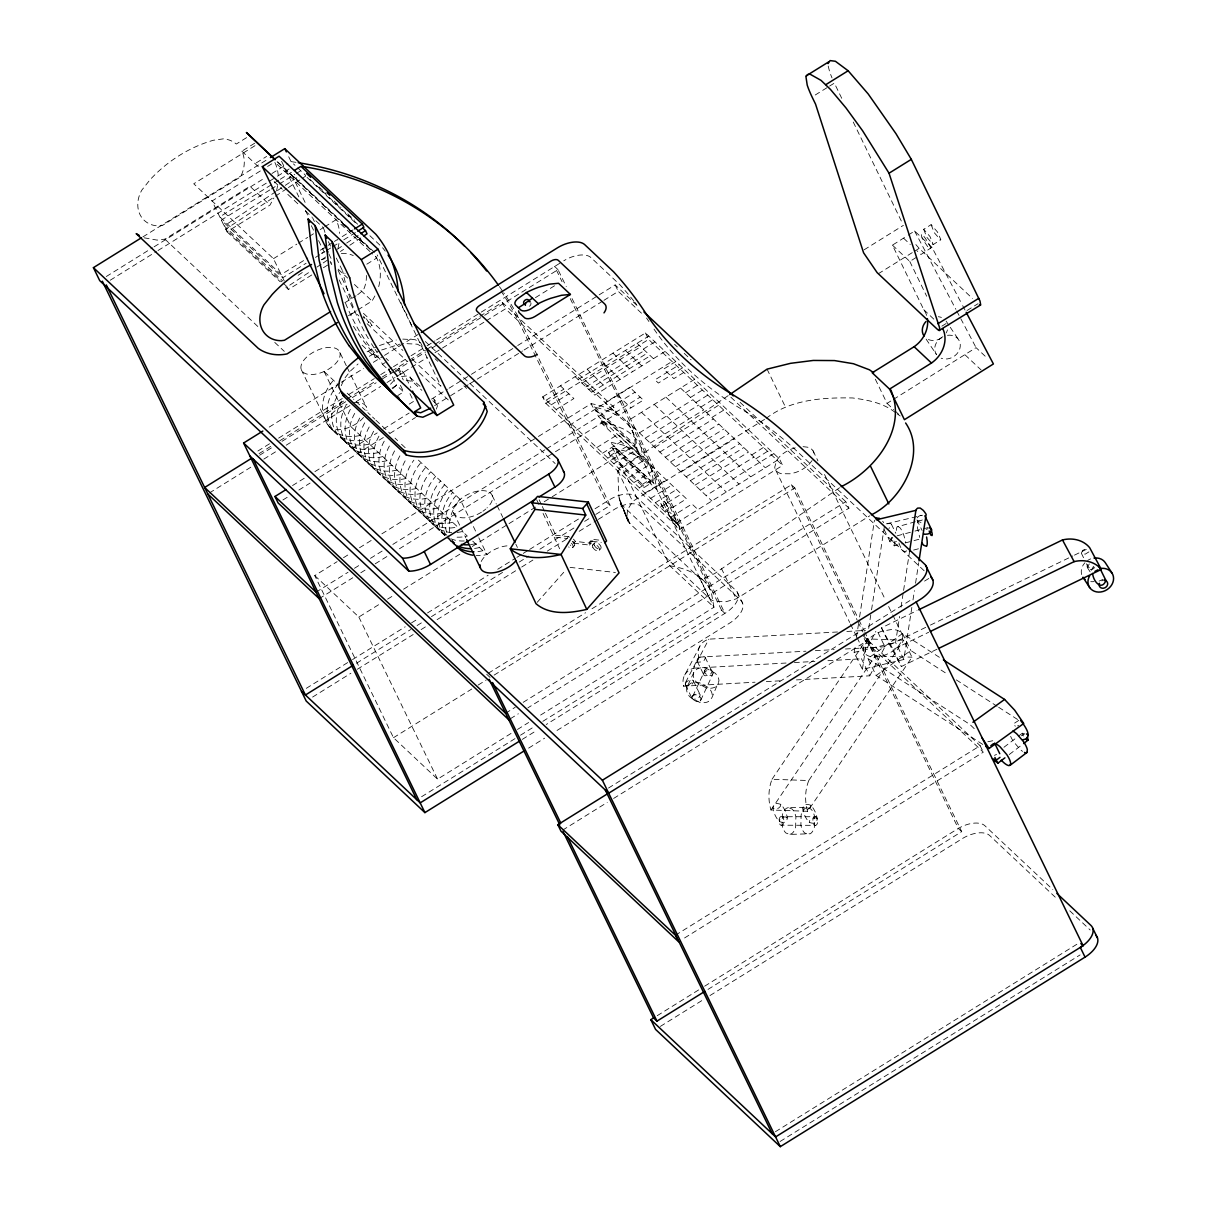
<?xml version="1.0" encoding="UTF-8"?>
<svg xmlns="http://www.w3.org/2000/svg" width="1207" height="1207" viewBox="0 0 1207 1207"><rect width="100%" height="100%" fill="white"/><g stroke="black" fill="none" stroke-linecap="round" stroke-linejoin="round"><path stroke-width="0.75" stroke-dasharray="5 3.75" d="M728.198 395.624L617.803 470.836L618.859 495.549A41.838 5.537 -88.7 0 0 620.247 503.47L630.16 523.868L709.55 598.476A29.964 15.706 -25.9 0 0 714.212 601.131L725.633 601.795L736.179 598.883L869.764 515.811M435.063 402.942L434.716 400L430.627 396.152M911.843 607.408L903.832 659.505L862.402 669.372L854.149 652.384L855.295 644.945M856.442 637.492L858.433 624.472M859.58 617.018L874.456 520.232M862.402 669.372L867.546 635.893M868.693 628.44L871.258 611.708M871.545 609.837L884.716 524.26M903.832 659.505L895.579 642.516L899.592 616.46M901.01 607.151L903.304 592.26M903.59 590.404L909.595 551.312M912.99 599.97L914.423 590.676M915.555 583.222L918.708 562.764M687.024 687.1L686.602 689.544A12.945 8.917 28.3 0 0 690.389 697.344L699.472 702.308A14.122 9.716 28.3 0 0 708.524 701.508L711.828 697.857L718.95 680.974A12.945 8.917 28.3 0 0 715.163 673.174L706.08 668.21A14.122 9.716 28.3 0 0 697.027 669.01L693.723 672.661L687.024 687.1L690.329 683.464A14.122 9.716 28.3 0 1 699.381 682.664L708.464 687.613A12.945 8.917 28.3 0 1 712.251 695.428L711.828 697.857M693.723 672.661L693.301 675.09A12.945 8.917 28.3 0 0 697.088 682.906L706.17 687.854A14.122 9.716 28.3 0 0 715.223 687.055L718.527 683.418M276.614 190.691L277.716 185.033L271.394 188.971M337.99 248.386L339.107 242.743L337.522 239.499L334.399 241.445M378.696 286.632C381.442 276.192 381.05 264.303 374.985 255.069M713.02 673.566A4.33 2.972 28.3 0 0 711.33 670.172L709.278 669.07A4.692 3.229 28.3 0 0 705.356 669.447L692.471 696.846A4.33 2.972 28.3 0 0 694.176 700.241L696.228 701.342A4.692 3.229 28.3 0 0 700.151 700.95M704.813 670.081L704.526 670.836A4.33 2.972 28.3 0 0 706.231 674.23L708.283 675.332A4.692 3.229 28.3 0 0 712.205 674.939L713.02 673.566M700.151 700.95L700.965 699.577A4.33 2.972 28.3 0 0 699.275 696.183L697.224 695.081A4.692 3.229 28.3 0 0 693.286 695.458L692.743 696.077M660.742 503.41L665.027 510.697L668.708 508.388L667.049 504.752L664.363 501.267L660.742 503.41L665.027 510.697M664.363 501.267L668.633 508.554M341.264 385.682L344.342 378.757L350.06 371.364L358.041 363.971M700.694 700.332L712.749 674.321M837.522 631.985L708.871 639.152A29.843 19.855 30.8 0 0 700.86 644.463L683.916 676.659A28.108 18.709 30.8 0 0 683.569 686.195L755.039 682.211M699.864 645.986L699.094 647.631A28.108 18.709 30.8 0 0 698.747 657.166L683.584 686.195M436.376 409.098L437.447 405.929L434.716 400M684.701 675.015L685.697 673.491A29.843 19.855 30.8 0 1 693.708 668.18L708.871 639.152M796.424 679.903L869.764 675.814L861.511 658.826L875.829 631.412M869.764 675.814L884.927 646.786L876.674 629.798M260.32 170.972L212.07 200.981L227.022 231.789L269.976 205.084L273.868 198.069M357.875 309.852L372.058 301.026L375.965 294.025M772.042 779.224L867.033 638.895L903.741 640.208L911.994 657.196L807.679 811.3L770.971 809.988A28.787 16.476 89.5 0 1 772.088 779.269L808.75 780.537L903.741 640.208M770.971 809.988L875.286 655.884L911.994 657.196M923.687 229.285L926.825 237.281L933.177 244.614L940.857 239.635L937.477 232L931.125 224.668L923.687 229.285L930.054 236.617L933.177 244.614M931.125 224.668L934.248 232.664L940.6 239.982M894.402 545.836L894.628 545.549A4.828 1.222 73.4 0 0 894.659 543.195L892.924 538.096L891.581 537.553A4.828 1.222 73.4 0 0 891.551 539.906L894.085 545.851L903.319 543.467M390.495 384.248L393.829 380.658M392.667 388.714L398.34 383.464M764.559 419.387L632.649 501.418L627.595 509.822L626.735 517.637A39.786 20.851 -25.9 0 0 630.16 523.868L619.493 500.015L627.927 521.002L619.161 497.903L627.187 519.387M917.154 517.878L917.758 517.124A4.209 2.203 -25.9 0 1 920.594 515.359L923.627 515.072M812.085 460.561L809.233 464.122A19.915 10.441 -25.9 0 1 795.73 472.435L790.585 473.778L781.427 473.717A23.476 12.311 -25.9 0 1 774.713 467.245L776.674 460.335L779.511 456.774A19.915 10.441 -25.9 0 1 793.029 448.461L796.454 447.556M569.055 536.753A6.669 3.681 41.5 0 0 568.467 536.647L555.763 535.229L554.149 537.055L566.852 538.473A6.669 3.681 41.5 0 1 567.441 538.578M566.852 538.473L568.467 536.647M572.314 541.475A6.669 3.681 41.5 0 1 573.702 543.195L575.317 541.37L591.038 543.241A6.518 3.591 41.5 0 1 593.859 539.514L601.116 540.329M572.601 547.661L574.215 545.836M589.635 542.184L591.249 540.359M537.236 602.278L565.781 569.991M573.702 543.195L589.423 545.066A6.518 3.591 41.5 0 1 592.245 541.34L593.859 539.514M589.423 545.066L591.038 543.241M592.652 545.111L594.266 543.286M599.336 550.256L600.95 548.431M1088.91 551.886L1085.184 554.179L1081.366 553.228L1082.694 550.347L1086.783 548.597M1089.302 563.941L1087.899 566.174L1088.925 567.758L1093.889 566.868M1024.381 733.705L1022.404 733.222L1023.34 736.119M839.574 487.749L714.635 573.597L703.228 578.757A32.151 10.395 -46.6 0 1 699.638 578.093L620.247 503.47M1003.937 747.269L1016.898 737.371M1018.346 736.27L1022.661 732.966M1021.363 735.802L1024.336 734.188M1009.233 754.541L1020.745 745.745M1093.376 566.852L1091.143 570.398M1099.079 581.095L1103.153 579.36M982.785 744.447L876.131 675.513L867.878 658.524L902.564 633.509L940.238 657.86M876.131 675.513L910.817 650.513L946.892 673.823M275.89 191.596L224.185 225.935L282.845 281.065M277.459 190.555L283.72 186.391M285.29 185.35L297.827 177.022M286.874 188.594L225.769 229.179L281.699 281.744M288.428 187.553L305.673 176.101L304.089 172.857M298.114 275.302L304.375 271.153M321.605 259.701L327.882 255.537M337.281 249.291L345.111 244.086M346.681 243.045L359.218 234.716M283.057 283.026L287.145 286.874L310.652 271.273M316.913 267.109L321.62 263.986M323.189 262.945L329.451 258.781M340.419 251.494L343.557 249.411M349.819 245.247L360.787 237.96M926.644 315.419A27.082 22.616 -46.8 0 0 923.793 309.716L892.441 245.142L906.713 236.15M908.283 235.109L914.574 230.99L931.94 247.314L961.798 303.968M931.94 247.314L920.941 254.526L916.928 250.754M893.421 399.411L976.056 347.646L986.738 357.679M751.705 454.964L765.706 445.987M755.793 458.811L769.794 449.834M682.543 367.833L658.373 383.057L654.979 379.858L679.269 364.755M246.605 137.628L236.316 144.025A30.809 25.724 -46.8 0 0 223.612 138.82L213.548 140.223A122.028 101.916 -46.8 0 0 150.09 179.692L141.883 190.027A27.942 23.34 -46.8 0 0 159.294 225.89L162.341 225.528L240.329 177.037L241.309 175.256A30.809 25.724 -46.8 0 0 241.868 151.192L254.692 143.211M254.964 145.7L193.754 183.766L273.461 258.675L284.867 282.182M256.322 162.839L266.626 156.427M142.848 236.919L268.814 158.57M267.577 166.46L273.28 162.915M144.176 237.824L157.061 240.102L164.906 239.152L249.955 186.27L269.976 205.084M106.291 276.524L152.489 247.797M154.089 246.816L263.986 178.47M271.952 173.506L287.87 163.609M110.229 280.22L156.427 251.494M158.011 250.513L275.875 177.203M277.474 176.222L291.807 167.305M278.666 180.22L219.78 216.853L281.156 274.547L307.785 257.996M280.25 179.239L291.4 172.314M269.81 189.952L221.349 220.096L282.74 277.791L306.125 263.247M279.27 184.067L294.764 174.427M296.319 173.461L300.965 170.579M273.461 258.675L296.801 244.161M298.355 243.195L307.694 237.387M309.248 236.421L313.926 233.509M320.142 229.647L323.265 227.701L313.714 218.723M324.683 226.81L336.089 219.719A46.122 38.518 -46.8 0 1 339.635 233.419M320.308 250.211L326.569 246.303M328.138 245.338L332.83 242.411M342.185 236.602L353.032 229.858M315.48 257.423L320.157 254.511M324.879 251.584L321.726 253.545L322.707 251.78A30.809 25.724 -46.8 0 0 324.019 248.506M326.463 250.603L331.201 247.646M332.785 246.666L339.107 242.743M343.754 239.846L356.156 232.136M285.682 286.919L288.413 289.484L312.266 274.653M323.401 267.728L331.352 262.779M366.807 264.182L376.795 257.981L371.364 252.882M344.915 302.685L356.065 295.76M357.649 294.764L363.413 290.027A30.809 25.724 -46.8 0 0 366.34 275.105M348.431 315.721L356.306 310.833M350.211 314.952L354.783 312.1L358.917 315.978M362.085 345.142L375.452 357.71L378.425 355.854M269.221 427.082L339.68 383.268M341.279 382.272L363.699 368.331M373.31 362.356L382.906 356.382M384.505 355.386L418.135 334.475M345.579 303.229A268.15 223.959 -46.8 0 0 380.024 359.354L382.468 364.303L386.934 361.527M815.253 94.991L827.987 87.07M829.571 86.074L834.354 83.117L842.577 100.045M257.876 451.026L270.64 443.09M278.621 438.126L342.441 398.431M348.823 394.463L374.351 378.591M380.733 374.623L391.898 367.682M393.497 366.687L409.445 356.759M411.044 355.763L425.407 346.847M427.006 345.851L434.973 340.887M436.572 339.891L479.647 313.111M481.246 312.115L562.221 261.753M259.052 453.636L271.862 445.685M279.858 440.706L345.474 399.909M347.073 398.913L375.875 380.99M382.272 377.006L390.283 372.043M391.883 371.047L407.875 361.089M409.475 360.093L425.483 350.136M427.082 349.14L433.479 345.172M435.078 344.176L478.289 317.305M479.888 316.309L502.293 302.369L613.684 407.061L616.837 413.548L397.601 549.894M259.671 455.205L272.435 447.269M282.016 441.309L345.836 401.629M352.218 397.661L376.146 382.77M382.528 378.802L393.693 371.862M395.293 370.866L425.603 352.006M431.985 348.038L483.041 316.294M484.641 315.299L558.026 269.659L566.249 286.587M393.995 372.812L398.476 370.036L400.815 372.239L398.823 368.12L403.5 372.525L410.863 387.703M209.399 492.969L252.595 466.098M263.805 459.128L276.599 451.177M286.21 445.202L350.226 405.386M356.623 401.418L380.627 386.481M387.025 382.498L395.021 377.519M396.62 376.539L427.037 357.619M435.033 352.64L484.641 321.801M486.24 320.806L505.446 308.856L616.837 413.548M400.513 374.381L403.5 372.525M535.44 297.646L555.461 285.199M392.139 388.096L396.62 385.305L403.636 391.913L397.676 395.609M409.203 404.119L413.669 401.343L409.671 393.105M292.547 485.546L306.925 476.599M314.906 471.635L377.188 432.906M383.585 428.923L409.128 413.035M431.487 399.125L447.465 389.197M449.064 388.201L461.843 380.265M463.428 379.27L469.825 375.286M471.424 374.306L516.143 346.484M517.728 345.504L597.586 295.836M599.185 294.84L615.148 284.912L637.115 305.552M282.921 499.97L289.303 496.002M298.883 490.042L310.063 483.087M319.659 477.127L383.539 437.402M389.921 433.419L415.48 417.531M434.641 405.612L449.019 396.681M450.618 395.685L468.18 384.761M469.779 383.766L522.48 350.996M524.079 350L602.338 301.328M603.922 300.332L618.301 291.4L643.014 314.62M542.682 396.862L645.443 332.951L779.481 458.932L782.619 465.419L679.858 529.33L545.82 403.334L542.682 396.862L676.72 522.842L679.858 529.33M546.183 400.151L563.895 389.137M545.82 403.334L648.581 339.439L782.619 465.419M582.03 383.177L640.706 346.696M551.177 404.843L568.904 393.829M643.271 349.11L654.918 341.853M585.953 386.859L644.613 350.377M556.186 409.55L573.898 398.536L560.395 385.833M588.79 389.529L647.45 353.048M591.641 392.2L650.301 355.718M665.087 351.418L594.779 395.157L575.12 376.675M511.059 733.434L437.568 779.149L393.482 737.703L314.755 575.573L337.115 561.662M343.512 557.694L349.894 553.711M359.49 547.752L372.269 539.801M381.85 533.841L536.828 437.462M538.428 436.466L591.143 403.681A131.759 69.04 -25.9 0 1 635.244 445.127L713.956 607.257L538.216 716.551M569.266 425.377L672.027 361.466M675.829 361.512L663.669 369.07L673.853 378.636L685.998 371.077M610.169 407.649L634.973 392.23M864.137 249.789L903.409 225.347M316.038 592.169L348.038 572.269M354.436 568.286L360.833 564.303M370.443 558.343L383.238 550.377M392.848 544.402L544.87 449.864M546.469 448.868L613.684 407.061M615.359 412.522L640.163 397.103M319.176 598.657L352.791 577.761M360.787 572.782L367.184 568.799M375.196 563.82L387.99 555.869M694.689 379.239L627.082 421.273L711.874 500.965M596.711 447.646L617.969 434.414L686.496 498.823L665.238 512.055M685.516 392.758L699.683 383.932M878.289 273.763L912.869 252.263M914.438 251.297L919.146 248.355L972.54 298.551M690.51 397.45L704.692 388.639M892.441 245.142L909.791 261.451L917.758 256.503M602.58 453.168L623.838 439.936M608.509 452.444L615.585 448.038L649.502 479.918L651.086 483.162L643.995 487.568L610.078 455.688L608.509 452.444L642.426 484.324L643.995 487.568M610.078 455.688L617.169 451.282L651.086 483.162M695.881 402.504L710.063 393.693M607.906 458.162L629.164 444.945M314.755 575.573L358.841 617.018L381.216 603.108M387.598 599.125L393.995 595.157M403.576 589.197L461.089 553.425M472.284 546.469L507.423 524.607M509.022 523.627L537.779 505.733M544.176 501.765L550.558 497.782M552.157 496.786L635.244 445.127L591.143 403.681L592.712 406.925L636.813 448.37A131.759 69.04 -25.9 0 0 592.712 406.925M700.784 407.106L714.951 398.28M613.805 463.714L635.063 450.483M706.698 412.673L720.881 403.847M618.799 468.407L640.057 455.175M711.843 417.501L726.01 408.69M623.627 472.948L644.885 459.716M628.621 477.64L649.879 464.408M633.886 482.589L655.16 469.372M306.276 688.337L350.95 660.546M352.535 659.565L405.19 626.81M411.572 622.842L417.954 618.874M427.519 612.93L488.156 575.226M497.722 569.266L515.283 558.358M516.868 557.362L521.665 554.39M523.25 553.394L528.047 550.422M529.632 549.426L580.688 517.667M595.051 508.735L609.55 499.728A21.409 11.225 -25.9 0 1 636.059 496.635L735.998 590.57A25.438 13.322 -25.9 0 1 724.924 613.367L546.243 724.502M642.426 484.324L649.502 479.918M356.472 663.262L410.712 629.526M417.094 625.543L421.892 622.571M431.457 616.626L503.259 571.967M519.206 562.055L528.787 556.095M539.951 549.155L575.045 527.323M584.626 521.364L589.408 518.391M595.79 514.423L610.154 505.492L524.245 328.576A410.365 342.743 -46.8 0 0 503.696 292.758M639.393 487.764L660.651 474.532M312.598 697.073L350.905 673.25M357.287 669.266L413.156 634.535M421.137 629.571L425.92 626.584M437.1 619.644L520.096 568.014M521.696 567.034L532.875 560.078M547.239 551.146L569.583 537.251M579.164 531.291L596.726 520.368M598.31 519.372L614.272 509.445A21.409 11.225 -25.9 0 1 640.781 506.367L740.721 600.301A25.438 13.322 -25.9 0 1 729.662 623.099L555.748 731.246M645.051 493.075L666.309 479.858M766.143 418.407C790.464 399.442 822.948 397.39 852.655 397.963C867.863 399.97 883.856 403.002 895.986 413.05M650.664 498.355L671.922 485.139M655.326 502.731L676.584 489.514M941.867 326.162L948.159 322.254M967.018 310.531L978.017 303.696M660.138 507.257L681.397 494.025M670.745 517.23L692.003 503.998L697.978 509.61M773.793 453.606L706.125 495.564M676.72 522.842L779.481 458.932M875.331 379.209L887.054 403.364L891.837 400.392M488.277 673.25L585.606 612.718M591.988 608.75L791.415 484.731L794.809 487.915L858.117 618.286M393.482 737.703L471.771 689.016M478.153 685.048L486.149 680.069M494.131 675.105L794.809 487.915M505.612 713.246L515.193 707.287M523.189 702.323L845.79 501.69L848.943 508.177L527.927 707.815M510.365 718.738L518.346 713.775M517.456 729.466L528.636 722.51M421.59 796.726L518.919 736.195M520.504 735.199L534.867 726.282M542.848 721.318L721.545 610.184L724.924 613.367L571.183 296.756M522.299 739.378L536.662 730.461M528.621 748.114L544.583 738.201M924.547 581.095L929.345 578.123M608.494 788.035L912.779 598.793M562.568 830.19L607.242 802.414M613.624 798.446L865.706 641.671L983.298 752.187L683.343 938.729M675.422 935.229L980.159 745.7L983.298 752.187M657.242 1015.675L698.868 989.785M704.632 986.21L958.313 828.44A22.118 11.587 -25.9 0 1 984.897 825.754L1052.836 889.604M708.026 989.393L961.707 831.623L864.695 631.834M660.35 1026.403L703.59 999.517M710.003 995.534L963.035 838.171A22.118 11.587 -25.9 0 1 989.619 835.47L1057.558 899.336M775.377 1131.744L1076.931 944.221L1079.194 946.348M780.099 1141.475L1080.054 954.933M639.408 432.845L692.909 399.713M645.126 438.232L698.627 405.084M650.241 443.029L703.741 409.897M654.873 447.39L708.388 414.242M659.852 452.067L713.367 418.935M665.298 457.197L718.814 424.049M670.458 462.04L723.959 428.892M675.437 466.717L728.937 433.569M681.02 471.967L734.52 438.82M686.134 476.765L739.635 443.633M690.313 480.703L743.814 447.556M695.051 485.154L748.566 452.006M700.437 490.223L753.953 457.076M578.123 379.496L648.778 336.089M915.268 521.756L897.133 526.871A14.484 3.681 73.4 0 0 896.605 533.041M987.839 741.762L992.848 740.736M994.447 755.371L996.529 754.405M367.094 351.81L376.312 346.786M369.267 356.291L378.485 351.267M936.964 649.23L901.373 666.52L889.74 644.825L881.487 627.836L917.018 610.591M889.74 644.825L928.711 625.905M930.416 625.09L1072.751 555.974M1074.441 555.145L1086.3 549.396M881.487 627.836L893.12 649.517L928.651 632.272M379.481 345.519L396.258 340.012M381.653 349.985L400.196 344.025M1017.546 725.89L1018.633 725.498M788.352 807.604L786.481 808.252A13.896 7.544 87.5 0 0 782.347 814.936L782.106 825.181A13.036 7.076 87.5 0 0 785.893 832.981L789.634 834.414L810.274 833.765A13.896 7.544 87.5 0 0 814.408 827.082L814.65 816.837A13.036 7.076 87.5 0 0 810.863 809.037L807.136 807.604L788.352 807.604L792.094 809.052A13.036 7.076 87.5 0 1 795.881 816.852L795.639 827.097A13.896 7.544 87.5 0 1 791.505 833.781L789.634 834.414M807.136 807.604L805.265 808.252A13.896 7.544 87.5 0 0 801.131 814.936L800.89 825.181A13.036 7.076 87.5 0 0 804.677 832.981L808.418 834.414M887.16 523.763L890.193 523.476A4.964 2.595 -25.9 0 1 891.626 524.834L890.63 527.037A4.209 2.203 -25.9 0 1 888.85 528.334M897.148 535.817L913.186 531.548M914.966 531.065L929.224 527.263M928.289 528.666L927.202 528.953A4.209 2.203 -25.9 0 0 926.131 529.42M905.099 542.984L912.22 541.083M914.016 540.615L921.137 538.699M913.608 550.075L918.814 548.687M401.478 376.493L408.222 375.86L421.062 387.175M886.511 523.823L922.54 515.238M854.149 652.384L895.579 642.516M1018.814 720.368L1013.654 723.717L1013.593 725.09L1015.479 726.131M781.533 816.505L780.899 816.581A4.617 2.505 87.5 0 0 779.119 819.523L779.073 821.831A4.36 2.369 87.5 0 0 780.748 825.196L815.811 825.347A4.617 2.505 87.5 0 0 817.592 822.389L817.637 820.081A4.36 2.369 87.5 0 0 815.962 816.717L782.166 816.732A4.36 2.369 87.5 0 1 783.826 820.096L783.796 822.405A4.617 2.505 87.5 0 1 782.015 825.347L781.382 825.422M815.328 816.49L814.695 816.566A4.617 2.505 87.5 0 0 812.914 819.508L812.884 821.831A4.36 2.369 87.5 0 0 814.559 825.196L815.178 825.422M402.776 339.107L415.193 339.71L420.549 342.652L422.722 347.118L417.366 344.191L404.948 343.573M406.231 380.28L412.311 381.382L421.862 390.359M846.846 631.457L865.494 630.416M698.747 657.181L805.944 651.192M815.344 650.679L834.158 649.622M845.443 648.989L884.927 646.786M693.708 668.18L786.934 662.99M794.387 662.568L814.891 661.421M827.942 660.697L861.511 658.826M766.324 681.593L783.252 680.642M341.355 253.561L345.715 253.576A30.809 25.724 -46.8 0 1 353.274 255.567M592.245 541.34L601.312 542.35M570.066 567.381L615.419 572.48M803.047 446.665L807.332 447.163A23.476 12.311 -25.9 0 1 814.046 453.651M612.764 448.204L626.026 451.237L637.055 455.899A119.357 62.553 -25.9 0 1 651.961 469.9L711.24 591.943L713.956 607.257L669.87 565.811L612.764 448.204L656.849 489.65L654.134 474.336M669.87 565.811C686.285 568.21 704.541 575.483 711.24 591.943M897.948 526.373L900.196 528.017A12.779 3.244 73.4 0 1 903.983 535.817L905.793 542.562M360.953 240.706L362.734 242.23L361.632 241.415M956.306 679.903L997.088 706.261M998.657 707.272L1019.055 720.443M867.878 658.524L969.885 724.441L974.894 729.269M360.048 240.284L360.999 240.932M897.389 414.016L900.181 415.977M361.406 241.445L359.173 239.574L360.953 241.098M347.51 227.535L341.43 223.204L355.99 235.516M675.543 522.752L676.403 523.536L674.019 519.538M673.627 520.956L674.577 521.816L673.068 518.648M903.575 238.201L910.259 244.478M923.793 309.716L934.474 319.764M965.057 354.858L981.08 369.915M887.054 403.364L893.738 409.641M895.066 410.893L899.079 414.665M924.109 570.715L797.103 451.343A977.459 512.175 -25.9 0 0 739.438 407.906A848.928 444.825 -25.9 0 1 653.953 329.058M740.087 402.338L845.79 501.69M674.592 344.297L677.338 346.877M684.203 353.334L691.068 359.792M730.869 397.209L848.943 508.177M637.07 343.271L653.44 358.675M558.026 269.659L554.647 266.475L562.04 281.714M680.507 388.05L765.298 467.743M625.362 350.468L641.792 365.917M665.887 397.148L750.679 476.84M612.96 353.138L632.589 371.635M654.224 404.39L739.016 484.098M641.505 412.311L726.297 492.003M617.38 395.066L630.944 407.815M862.567 635.184L980.159 745.7M319.101 186.964L325.92 193.376M334.098 201.056L340.932 207.468M347.752 213.88L354.571 220.293M288.699 156.759L291.068 161.632L294.991 165.329M297.722 167.879L304.526 174.276M309.973 179.405L357.634 224.2M369.885 235.712L382.151 247.239A340.449 178.395 -25.9 0 1 385.229 251.116M307.031 177.384L357.498 224.819M374.487 252.369L291.506 174.381L305.401 203.002M277.806 162.025L371.65 250.558L276.373 160.999M370.006 251.599L274.698 162.025A46.122 38.518 -46.8 0 1 278.259 175.724M1069.794 910.832L1090.177 929.994M698.793 576.433L706.261 583.449M241.868 151.192L260.561 168.769M274.155 181.548L282.332 189.243M287.794 194.372L300.075 205.899M305.522 211.029L312.341 217.441M961.707 831.623L958.313 828.44L863.774 633.72M610.154 505.492L606.216 501.795L520.323 324.879A410.365 342.743 -46.8 0 0 500.799 290.631M425.347 341.521L555.175 463.548M336.346 258.087L342.728 271.228L345.066 273.431M435.078 358.735L437.824 361.315M463.926 385.833L466.671 388.413M338.141 269.146L347.631 278.078M354.42 284.46L372.058 301.026M363.428 313.337L402.866 350.422M412.387 359.369L440.962 386.21L377.203 254.933M367.154 323.732L407 361.18M419.372 372.797L448.219 399.924M432.785 400.633L436.889 404.481M386.089 358.404L388.428 360.591M353.47 326.312A268.15 223.959 -46.8 0 0 373.008 352.761L380.054 359.339M382.468 364.303L391.249 372.556M227.022 231.789L280.235 281.789M324.411 371.786L337.975 384.52A38.171 31.88 -46.8 0 0 330.099 425.302A38.171 31.88 -46.8 0 0 364.74 439.65M347.163 393.165L353.847 399.442M356.005 401.463L365.314 410.229M367.818 412.583L370.323 414.921M372.556 417.034L374.789 419.131M375.905 420.187L389.861 433.283M395.021 438.156L397.616 440.585M401.524 444.251L405.492 447.993M418.437 460.154L460.184 499.396L478.032 536.134M164.906 239.152L259.792 328.334M274.758 342.411L284.294 351.358M351.192 426.901L457.559 526.901A38.171 31.88 -46.8 0 1 422.918 512.553A38.171 31.88 -46.8 0 1 430.793 471.771M472.737 541.158L486.949 554.511A38.171 31.88 -46.8 0 1 476.252 555.597M329.134 426.599L333.645 430.839M333.886 431.065L342.848 439.484M343.075 439.71L351.675 447.782M352.112 448.204L365.751 461.014M366.008 461.255L370.474 465.449M370.745 465.721L384.988 479.104M385.531 479.601L395.458 488.941M395.881 489.333L405.929 498.778M406.472 499.276L416.309 508.539M416.671 508.871L440.299 531.08M440.993 531.729L448.416 538.699M486.677 674.245L490.072 677.429M603.922 363.639L620.111 379.39M587.13 369.206L606.306 387.975M919.146 248.355L913.971 242.396M671.877 519.251L672.993 520.368L671.575 517.2M920.986 522.465L917.939 521.318A14.484 3.681 73.4 0 0 917.395 527.489L919.704 537.387M363.594 316.174L365.027 318.392M946.107 321.122L949.23 325.754M950.256 327.293L958.554 339.635M926.116 339.122L936.481 354.556A13.322 11.316 -32.3 0 1 944.146 336.18M810.802 805.25C797.933 800.588 803.59 816.626 809.248 822.389C822.118 827.067 816.46 811.029 810.802 805.25C811.013 808.765 804.978 811.572 802.64 808.796M817.395 818.844C815.057 816.083 809.037 818.889 809.248 822.389M780.884 804.39C768.014 799.728 773.672 815.766 779.345 821.545C792.214 826.207 786.557 810.169 780.884 804.39C781.095 807.905 775.075 810.712 772.736 807.936M787.492 817.999C785.154 815.223 779.134 818.029 779.345 821.545M1087.371 567.607L1090.389 572.284M364.107 318.165L363.518 317.215M962.673 305.627L965.313 310.637M914.574 230.99L955.853 309.309M956.729 310.984L976.056 347.646M641.219 447.737L639.046 443.301A119.357 62.553 -25.9 0 0 624.14 429.3L613.111 424.638L599.849 421.605L643.935 463.05L641.219 447.737L651.131 468.15L653.847 483.464L609.761 442.034L623.023 445.051L634.052 449.713A119.357 62.553 -25.9 0 1 648.959 463.729L651.131 468.15M1081.366 553.228L1083.569 557.77M1086.496 563.805L1087.96 566.837M853.258 122.058L902.595 223.657M909.791 261.451L926.674 296.228M916.973 519.93L922.118 530.507M891.4 524.23L895.805 533.283M890.147 541.928L883.539 528.334A4.964 2.595 -25.9 0 0 884.037 528.802M902.564 633.509L910.817 650.513M813.02 450.784L817.954 460.938M824.532 474.472L885.334 599.713M888.624 606.487L891.913 613.247M892.742 614.936L901.78 633.554M767.064 369.146L785.214 406.548M893.12 649.517L901.373 666.52M858.931 619.976L863.865 630.145M867.033 638.895L875.286 655.884M791.415 484.731L857.196 620.187M858.011 621.877L862.945 632.03M864.137 638.428L865.706 641.671M775.724 470.111L849.683 622.42M850.513 624.11L856.261 635.953M857.091 637.658L864.484 652.881M645.443 332.951L648.581 339.439M615.148 284.912L618.301 291.4M737.145 591.928L742.637 603.228M721.333 568.301L736.179 598.883M570.262 298.642L721.545 610.184M632 430.326L633.584 433.569M665.359 502.565L666.49 504.918M699.638 578.093L709.55 598.476M615.585 448.038L617.169 451.282M617.803 470.836L632.649 501.418M705.144 657.332L711.753 670.926M697.269 661.406L703.862 675M693.391 680.869L700 694.463M502.293 302.369L505.446 308.856M685.516 684.942L692.109 698.536M492.26 495.655L496.318 504.013M497.133 505.673L502.806 517.365M515.796 544.101L517.411 547.435M410.139 376.901L412.311 381.382M398.476 370.036L403.274 379.918M478.832 537.809L486.949 554.511M400.437 385.32L403.636 391.913M328.364 241.656L330.763 246.59M388.609 368.829L396.62 385.305M312.764 218.15L314.393 221.515M338.096 270.323L352.806 300.618M328.817 253.817L332.031 260.44M453.651 512.809L460.139 526.177M460.953 527.851L465.811 537.869M281.563 161.3L298.838 196.877M305.416 210.44L308.705 217.215M330.099 261.27L331.744 264.665M339.152 279.903L354.783 312.1M311.346 225.679L313.76 230.643M318.573 240.585L324.215 252.188M373.038 352.746L375.452 357.71M339.831 352.384A21.168 11.089 -25.9 0 1 313.986 374.381A21.168 11.089 -25.9 0 1 307.755 356.11A21.168 11.089 -25.9 0 1 339.831 352.384L346.318 365.751M347.133 367.411L366.596 407.498M287.145 286.874L288.413 289.484M324.125 371.515L350.89 426.629M301.222 369.538L327.987 424.668M358.841 617.018L437.568 779.149M539.152 499.758L541.521 504.828M542.32 506.518L544.689 511.587M545.473 513.277L555.763 535.229M536.753 499.894L539.906 506.653M543.075 513.413L559.641 548.763M828.198 66.053L829.496 71.213A48.401 8.072 58.1 0 0 832.03 77.927M947.435 329.888A13.322 11.316 -32.3 0 1 946.182 332.906M941.52 337.885A13.322 11.316 -32.3 0 1 926.086 338.186M938.322 316.732A13.322 11.316 -32.3 0 1 941.415 317.471M947.465 335.305A13.322 11.316 -32.3 0 1 959.882 348.416A13.322 11.316 -32.3 0 1 941.188 358.207M807.634 811.345A28.787 16.476 89.5 0 1 808.796 780.582M1010.651 736.376A12.643 3.696 53.3 0 0 1013.684 741.883L1020.368 749.638A14.846 4.345 53.3 0 0 1022.555 751.358M892.697 537.809A4.209 2.203 -25.9 0 0 890.917 539.122L889.921 541.324A4.964 2.595 -25.9 0 0 891.354 542.682L894.387 542.396A4.209 2.203 -25.9 0 0 896.424 541.34M882.649 521.258A27.761 8.042 74.8 0 1 883.675 522.646M917.471 520.398A4.964 2.595 -25.9 0 0 918.195 520.685L921.228 520.398A4.209 2.203 -25.9 0 0 923.249 519.342M898.913 542.939A12.779 3.244 73.4 0 0 902.7 550.739L905.748 551.886A14.484 3.681 73.4 0 0 906.261 550.543M1094.704 567.577A4.436 3.772 -31.1 0 1 1087.401 564.604M1101.825 580.884A4.436 3.772 -31.1 0 1 1102.896 580.492M1094.1 581.578A13.322 11.331 -31.1 0 1 1090.766 581.638M1081.683 574.547A13.322 11.331 -31.1 0 1 1084.942 562.734M1087.582 560.501A13.322 11.331 -31.1 0 1 1090.675 558.901M360.214 435.395A38.171 31.88 -46.8 0 1 325.573 421.062A38.171 31.88 -46.8 0 1 333.449 380.28M416.626 488.413A38.171 31.88 -46.8 0 1 383.6 476.961A38.171 31.88 -46.8 0 1 385.199 439.529M421.801 493.271A38.171 31.88 -46.8 0 1 388.775 481.819A38.171 31.88 -46.8 0 1 390.374 444.387M633.826 301.026A1092.546 572.48 -25.9 0 0 619.87 284.746L591.023 257.634A22.043 11.542 -25.9 0 0 563.744 260.818M634.716 302.142A1092.546 572.48 -25.9 0 1 636.466 304.375M646.53 318.029A1092.546 572.48 -25.9 0 1 648.913 321.515M437.553 508.087A38.171 31.88 -46.8 0 1 404.526 496.635A38.171 31.88 -46.8 0 1 406.125 459.203M442.652 512.884A38.171 31.88 -46.8 0 1 408.615 499.713A38.171 31.88 -46.8 0 1 413.895 460.154M457.076 532.453A38.171 31.88 -46.8 0 0 462.447 531.487L467.32 536.074A38.171 31.88 -46.8 0 1 454.918 537.024M451.765 532.574A38.171 31.88 -46.8 0 1 426.011 512.432A38.171 31.88 -46.8 0 1 435.682 476.358M464.227 540.977A38.171 31.88 -46.8 0 1 450.784 538.775M445.051 535.546A38.171 31.88 -46.8 0 1 444.614 484.761M475.437 543.693A38.171 31.88 -46.8 0 1 468.286 544.795M454.843 542.592A38.171 31.88 -46.8 0 1 449.095 539.363L455.839 545.685A38.171 31.88 -46.8 0 1 450.996 537.055M444.357 534.897A38.171 31.88 -46.8 0 1 448.672 488.579M446.726 534.957A38.171 31.88 -46.8 0 1 440.555 480.944M447.752 517.667A38.171 31.88 -46.8 0 1 413.111 503.334A38.171 31.88 -46.8 0 1 420.987 462.553M452.655 522.284A38.171 31.88 -46.8 0 1 418.014 507.936A38.171 31.88 -46.8 0 1 425.89 467.154M479.496 547.51A38.171 31.88 -46.8 0 1 474.125 548.476M458.901 546.394A38.171 31.88 -46.8 0 1 452.731 492.381M406.035 478.455A38.171 31.88 -46.8 0 1 373.008 467.003A38.171 31.88 -46.8 0 1 374.608 429.571M411.331 483.434A38.171 31.88 -46.8 0 1 378.304 471.982A38.171 31.88 -46.8 0 1 379.903 434.55M482.86 550.679A38.171 31.88 -46.8 0 1 475.709 551.78M456.533 546.349A38.171 31.88 -46.8 0 1 456.095 495.549M449.728 532.091A38.171 31.88 -46.8 0 1 460.154 499.366M426.961 498.144A38.171 31.88 -46.8 0 1 393.95 486.677A38.171 31.88 -46.8 0 1 395.549 449.26M432.257 503.108A38.171 31.88 -46.8 0 1 399.23 491.656A38.171 31.88 -46.8 0 1 400.845 454.224M353.817 402.655A21.168 11.089 -25.9 0 1 366.883 410.531M363.488 417.471A21.168 11.089 -25.9 0 1 329.964 427.444A21.168 11.089 -25.9 0 1 347.103 404.209M321.726 259.807A122.028 101.916 -46.8 0 1 325.181 258.449M481.442 512.206A21.168 11.089 -25.9 0 1 453.334 511.195A21.168 11.089 -25.9 0 1 480.024 490.751A21.168 11.089 -25.9 0 1 486.979 507.966M485.742 509.082A21.168 11.089 -25.9 0 1 482.951 511.225M481.201 561.511A21.168 11.089 -25.9 0 1 509.384 545.76M291.068 161.632A410.365 342.743 -46.8 0 1 296.439 162.417M369.417 444.04A38.171 31.88 -46.8 0 1 335.712 431.472A38.171 31.88 -46.8 0 1 339.725 392.577M499.457 286.617A410.365 342.743 -46.8 0 1 502.655 291.219M407.015 314.936A205.446 107.649 -25.9 0 1 400.845 302.233M411.466 324.879A205.446 107.649 -25.9 0 1 408.388 318.527M323.265 227.701A30.809 25.724 -46.8 0 1 325.634 236.844M373.929 448.295A38.171 31.88 -46.8 0 1 340.917 436.843A38.171 31.88 -46.8 0 1 342.516 399.411M378.455 452.534A38.171 31.88 -46.8 0 1 345.428 441.083A38.171 31.88 -46.8 0 1 347.028 403.651M382.77 456.593A38.171 31.88 -46.8 0 1 349.743 445.142A38.171 31.88 -46.8 0 1 351.343 407.71M387.085 460.652A38.171 31.88 -46.8 0 1 354.058 449.2A38.171 31.88 -46.8 0 1 355.658 411.768M392.079 465.344A38.171 31.88 -46.8 0 1 359.067 453.892A38.171 31.88 -46.8 0 1 360.667 416.46M397.088 470.051A38.171 31.88 -46.8 0 1 364.061 458.6A38.171 31.88 -46.8 0 1 365.661 421.168M401.554 474.26A38.171 31.88 -46.8 0 1 368.542 462.809A38.171 31.88 -46.8 0 1 370.142 425.377M571.409 543.225A4.24 2.339 41.5 0 1 572.812 547.45A4.24 2.339 41.5 0 1 568.603 546.922M573.385 539.122A6.669 3.681 41.5 0 1 575.317 541.37M573.023 541.4A4.24 2.339 41.5 0 1 574.426 545.624A4.24 2.339 41.5 0 1 570.217 545.096M530.899 302.927A3.123 2.505 -42 0 1 529.481 306.261M377.172 352.444A293.874 245.443 -46.8 0 1 375.136 349.442M374.125 347.933A293.874 245.443 -46.8 0 1 370.247 341.777M368.391 338.654A293.874 245.443 -46.8 0 1 342.697 271.243M863.79 646.68L863.458 650.015A23.476 12.311 -25.9 0 0 870.172 656.502L874.456 657L884.475 655.205A19.915 10.441 -25.9 0 0 897.993 646.892L902.474 639.755L902.791 636.436A23.476 12.311 -25.9 0 0 896.077 629.948L891.792 629.451L881.789 631.231A19.915 10.441 -25.9 0 0 868.271 639.544L863.79 646.68M685.365 683.63L685.289 684.324A4.964 2.595 -25.9 0 0 686.708 685.712L689.725 685.44A4.209 2.203 -25.9 0 0 692.577 683.69L693.603 681.472A4.964 2.595 -25.9 0 0 692.199 680.099L689.182 680.371A4.209 2.203 -25.9 0 0 686.315 682.121L685.365 683.63M691.973 697.224L691.898 697.918A4.964 2.595 -25.9 0 0 693.301 699.306L696.333 699.034A4.209 2.203 -25.9 0 0 699.185 697.284L700.211 695.066A4.964 2.595 -25.9 0 0 698.808 693.693L695.79 693.965A4.209 2.203 -25.9 0 0 692.924 695.715L691.973 697.224M697.118 660.093L697.043 660.802A4.964 2.595 -25.9 0 0 698.461 662.175L701.478 661.904A4.209 2.203 -25.9 0 0 704.33 660.154L705.356 657.936A4.964 2.595 -25.9 0 0 703.953 656.563L700.935 656.834A4.209 2.203 -25.9 0 0 698.068 658.584L697.118 660.093M703.726 673.687L703.651 674.396A4.964 2.595 -25.9 0 0 705.054 675.769L708.071 675.498A4.209 2.203 -25.9 0 0 710.938 673.747L711.964 671.545A4.964 2.595 -25.9 0 0 710.561 670.157L707.528 670.428A4.209 2.203 -25.9 0 0 704.677 672.178L703.726 673.687M921.409 234.641L921.514 236.119A7.83 1.313 58.1 0 0 923.808 240.917L927.353 246.153A9.234 1.539 58.1 0 0 930.099 248.778L930.401 247.254A7.83 1.313 58.1 0 0 928.123 242.471L924.562 237.236A9.234 1.539 58.1 0 0 921.831 234.596L921.409 234.641M665.54 503.289L667.456 506.548L665.63 503.319M366.4 318.829L368.663 322.525L366.521 318.859M369.764 322.028L372.028 325.724L369.885 322.058M629.782 387.341L604.979 402.776L618.542 415.525L643.346 400.105L629.782 387.341M676.403 521.801L678.168 525.12L676.463 521.816M636.195 448.506L595.504 410.244L598.642 416.732L639.348 454.994L636.195 448.506M605.552 424.14L600.467 419.357L602.037 422.586L607.136 427.369L605.552 424.14M669.719 516.143A10.305 1.72 58.1 0 0 679.375 529.451A10.305 1.72 58.1 0 0 673.325 516.355A10.305 1.72 58.1 0 0 669.719 516.143M592.833 547.344A4.24 2.339 41.5 0 0 598.928 550.709A4.24 2.339 41.5 0 0 596.243 545.006A4.24 2.339 41.5 0 0 592.833 547.344M594.432 545.519A4.24 2.339 41.5 0 0 600.528 548.883A4.24 2.339 41.5 0 0 597.842 543.18A4.24 2.339 41.5 0 0 594.432 545.519"/><path stroke-width="1.5" d="M909.595 551.312L915.902 510.365A30.477 8.841 74.8 0 1 917.742 508.102L920.187 508.041L923.068 510.199A27.761 8.042 74.8 0 1 926.146 514.378L918.995 560.893M828.062 63.594L830.084 60.591L835.395 61.27L848.144 70.76L868.21 93.98L895.986 133.705L911.315 159.354L979.993 301.011L980.688 304.933L939.121 330.492A16.37 2.731 58.1 0 1 937.16 329.104L877.127 272.616L863.593 252.806L815.555 104.149L812.07 96.967A48.401 8.072 58.1 0 1 807.211 85.078L805.929 76.539L807.8 74.442L810.108 74.215L821.032 80.371L830.476 89.439L845.926 107.845L862.628 130.794L889.031 173.22L939.544 327.565L939.544 330.522M1001.237 760.199L1003.56 762.462A14.846 4.345 53.3 0 0 1009.203 765.615L1010.681 764.106L1010.515 762.341A12.643 3.696 53.3 0 0 1006.729 754.526L1000.06 746.786A14.846 4.345 53.3 0 0 994.402 743.618M1010.229 765.223L1027.036 752.399L1027.323 749.502A12.643 3.696 53.3 0 0 1023.536 741.702L1016.867 733.947A14.846 4.345 53.3 0 0 1012.733 731.14M604.948 542.758L606.563 540.932L588.367 502.082L537.568 496.379L531.895 502.791L534.973 509.369L510.274 548.763L535.999 603.681C549.788 615.585 570.308 613.186 586.783 609.384L619.055 572.887L586.753 503.907M531.895 502.791L582.694 508.509L585.772 515.072L561.074 554.481C544.583 558.283 524.064 560.667 510.274 548.763L561.074 554.481L586.783 609.384M841.128 486.693C874.864 470.262 907.905 428.696 890.721 389.786M871.363 514.831C901.81 500.09 927.112 454.134 905.612 422.978M582.694 508.509L588.367 502.082M993.391 743.753L990.826 745.715M999.999 757.347L997.42 759.309M993.723 760.169L997.963 763.096L994.9 757.483M1023.627 743.542L1028.213 739.997L1027.278 737.1M997.706 763.337L1004.903 757.845M528.259 301.237L532.408 298.114M1097.978 569.779L1094.96 571.349M972.902 722.269L1004.586 699.441L1014.71 710.214L1023.747 723.491L989.061 748.491L985.923 746.469M358.63 357.544C349.351 364.77 338.201 374.306 338.895 387.175L343.723 396.258L406.14 454.918C436.919 463.699 477.414 441.868 487.221 411.436L483.72 402.022L426.041 347.812M526.463 292.532L519.327 297.525A8.464 4.436 -25.9 0 0 515.766 305.25L521.047 310.214A8.509 4.451 -25.9 0 0 531.201 308.69L539.333 303.153A92.154 76.961 -46.8 0 1 550.603 298.355L561.466 295.293L570.413 294.433L558.539 283.283L549.607 284.143L538.729 287.191A92.154 76.961 -46.8 0 0 527.474 292.003L526.463 292.532L538.337 303.681M430.748 408.132L420.655 412.764L414.725 411.647L420.685 407.936L412.507 391.068M432.921 412.613L422.827 417.23L416.898 416.113L393.15 393.693L373.023 368.226A311.874 260.471 -46.8 0 1 344.402 309.279L336.195 276.388L332.197 241.687L325.181 235.078L329.179 269.795L337.372 302.67A311.874 260.471 -46.8 0 0 366.008 361.632L386.134 387.1L409.882 409.52M729.752 394.568L767.064 369.146L790.57 363.322L813.307 360.44L834.505 360.576L853.44 363.729L869.447 369.81L873.642 372.737M360.787 233.675L365.48 230.552L367.049 233.796L363.926 235.878M535.772 499.004L430.507 564.469A25.226 13.217 -25.9 0 1 408.841 571.183L99.713 280.627L93.422 267.652L141.249 237.9M270.413 157.574L284.761 148.657L375.845 234.264A340.449 178.395 -25.9 0 1 397.888 288.096A205.446 107.649 -25.9 0 0 398.325 291.747M324.034 293.723L262.326 166.641L279.089 156.216L378.017 249.2L453.711 405.084L436.949 415.51L397.556 378.5M294.583 170.323L300.95 166.37L362.326 224.064L363.911 227.308L357.71 231.171M354.586 228.892L362.326 224.064M262.326 166.641L361.255 259.626L378.017 249.2M330.597 311.587L284.445 340.283L281.397 340.661A27.942 23.34 -46.8 0 1 263.986 304.783L272.194 294.463A122.028 101.916 -46.8 0 1 311.542 264.514M337.402 322.586L287.01 353.923C277.157 355.959 266.506 354.405 258.283 348.385L136.18 233.63L139.288 235.456M806.231 75.83L828.515 61.979M416.807 799.698L243.603 443.014L262.824 431.065M421.334 332.483L557.438 247.842A22.043 11.542 -25.9 0 1 584.731 244.659L613.563 271.771A1092.546 572.48 -25.9 0 1 644.96 312.055A848.928 444.825 -25.9 0 0 733.132 394.945A977.459 512.175 -25.9 0 1 790.811 438.367L924.637 564.152A25.045 13.126 -25.9 0 1 913.714 586.632L602.384 780.235L243.603 443.014M825.86 84.626L848.144 70.76M251.056 458.615L204.647 487.477L316.038 592.169M518.407 307.74L525.498 303.319M570.413 294.433L534.973 316.475A8.509 4.451 -25.9 0 1 524.834 317.999L519.553 313.035A8.464 4.436 -25.9 0 1 518.648 310.863M508.766 719.734L278.123 502.942L274.985 496.469L286.165 489.514M889.031 173.22L911.315 159.354M93.422 267.652L402.55 558.207A25.226 13.217 -25.9 0 0 424.215 551.508L548.612 474.14A18.241 9.565 -25.9 0 0 557.076 458.283L416.309 325.981A205.446 107.649 -25.9 0 1 413.699 323.385M538.971 497.028L554.918 487.1A18.241 9.565 -25.9 0 0 563.367 471.258M353.274 665.238L305.416 695.006L106.276 284.897M937.93 323.717L978.786 298.31M927.398 318.633A27.082 22.616 -46.8 0 1 914.121 346.711L872.208 372.782L889.559 389.092L904.42 419.689L993.406 363.956L966.188 312.296M889.559 389.092L931.472 363.02A27.082 22.616 -46.8 0 0 942.788 328.742M519.116 741.37L420.187 802.881L301.478 691.309M102.339 281.201L306.201 701.041L424.909 812.613L523.838 751.101M557.83 824.698L675.422 935.229L678.56 941.701L560.968 831.185L557.83 824.698L607.287 793.934M1095.609 935.093A24.713 12.945 -25.9 0 1 1085.048 957.136L780.31 1146.65L655.552 1029.39L650.829 1019.659L654.028 1017.667M563.141 831.714L653.575 1017.954L656.97 1021.137L704.828 991.385M916.173 601.976L1083.071 945.7L775.588 1136.919L650.829 1019.659M918.708 609.761L1062.492 539.951A28.561 24.321 -25.9 0 1 1089.695 547.737L1101.327 569.432L938.654 648.415M930.341 631.457L1074.124 561.632A28.561 24.321 -25.9 0 1 1101.327 569.432M1027.036 752.399L1026.01 752.791A14.846 4.345 53.3 0 1 1024.487 752.444M876.267 519.81L915.902 510.365M1023.083 739.71C1034.143 738.035 1024.139 725.015 1020.654 720.519M996.348 759.716L992.395 758.901M1027.957 740.238L1026.237 739.514M980.401 305.115L979.978 305.069A16.37 2.731 58.1 0 1 979.435 304.828M534.973 509.369L585.772 515.072M1026.418 733.931L1028.289 734.988M341.551 391.777L403.968 450.437C434.746 459.218 475.241 437.402 485.048 406.955L483.72 402.022M879.677 518.391L876.297 517.969A30.477 8.841 74.8 0 0 875.618 518.482M1104.948 579.571L1105.914 580.492C1101.825 591.083 1093.316 581.789 1092.607 573.416M943.376 659.882L1004.586 699.441M914.121 346.711L931.472 363.02M643.98 312.01L733.222 395.881M306.608 173.461L310.697 177.308M327.067 192.698L329.798 195.262M362.749 227.987L365.48 230.552M1056.91 893.436L1090.887 925.377A24.713 12.945 -25.9 0 1 1080.325 947.404L1085.048 957.136M275.075 159.46L246.379 132.483L275.015 159.716M1080.808 943.572L1083.071 945.7M348.944 345.594A311.874 260.471 -46.8 0 1 320.323 286.647L312.115 253.757L308.117 219.055L315.133 225.649L328.002 252.157M483.147 403.907L485.893 406.487M249.909 455.99L608.69 793.21L920.006 599.592A25.045 13.126 -25.9 0 0 930.944 577.127M274.985 496.469L505.612 713.246M207.8 493.965L319.176 598.657M929.918 527.55L930.778 528.907M981.683 737.356L989.061 748.491M348.944 345.594L369.086 371.062L416.898 416.113L414.725 411.647M1111.843 572.812L1105.129 562.432A13.322 11.331 -31.1 0 0 1093.995 558.056M1098.958 566.355L1105.914 580.492M1089.68 587.598L1082.966 577.218A13.322 11.331 -31.1 0 0 1085.018 579.36M341.068 391.641L343.723 396.258M1062.492 539.951L1074.124 561.632M924.834 515.827L931.442 529.42M925.769 565.495L932.83 580.009M870.7 466.566L888.85 503.953M1092.727 928.198L1097.465 937.93M994.613 743.135L999.758 753.711M557.725 459.294L564.016 472.269M548.612 474.14L554.918 487.1M503.621 519.04L514.982 542.426M361.255 259.626L436.949 415.51M602.384 780.235L780.31 1146.65M605.295 790.027L772.193 1133.735M332.197 241.687L349.743 277.836M284.761 148.657L286.346 151.901M325.181 235.078L326.78 238.367M398.401 397.103L399.849 400.09L376.101 377.655L355.959 352.188A311.874 260.471 -46.8 0 1 327.338 293.241L319.146 260.365L315.133 225.649M466.626 539.544L480.416 567.939M308.117 219.055L309.731 222.36M403.968 450.437L406.14 454.918M492.531 682.513L560.772 823.038M567.35 836.587L656.97 1021.137M489.152 679.315L559.852 824.939M424.215 551.508L430.507 564.469M402.55 558.207L408.841 571.183M253.289 459.173L424.909 812.613M931.201 529.888L932.076 533.192A4.828 1.222 73.4 0 1 932.06 535.546L930.718 535.003L929.194 531.005M926.599 537.009L927.082 540.163A14.484 3.681 73.4 0 1 926.554 546.333L923.491 545.187A12.779 3.244 73.4 0 1 922.193 543.165M924.034 336.029A13.322 11.316 -32.3 0 1 925.98 321.515M930.22 528.666A4.964 2.595 -25.9 0 1 931.668 530.024L930.672 532.227A4.209 2.203 -25.9 0 1 927.821 533.992L924.788 534.294A4.964 2.595 -25.9 0 1 923.581 533.524M1104.013 580.356A4.436 3.772 -31.1 0 1 1107.588 584.641A4.436 3.772 -31.1 0 1 1102.112 588.216A4.436 3.772 -31.1 0 1 1099.486 583.313M1100.709 568.452A13.322 11.331 -31.1 0 1 1113.397 580.537A13.322 11.331 -31.1 0 1 1096.439 591.868A13.322 11.331 -31.1 0 1 1089.634 575.845M470.579 548.657A38.171 31.88 -46.8 0 1 458.901 546.394M468.286 544.795A38.171 31.88 -46.8 0 1 461.33 544.417M472.812 555.22A38.171 31.88 -46.8 0 1 456.925 546.907M473.944 551.825A38.171 31.88 -46.8 0 1 456.533 546.349M603.998 312.885A16.491 8.645 -25.9 0 0 604.632 303.908L558.162 260.244A5.779 3.033 -25.9 0 0 551.011 261.074L479.662 305.446A6.352 3.319 -25.9 0 0 476.901 311.15L524.472 355.854A10.35 5.432 -25.9 0 0 537.281 354.375M515.932 560.757A21.168 11.089 -25.9 0 1 493.195 572.782A21.168 11.089 -25.9 0 1 480.145 564.921M470.881 252.685A410.365 342.743 -46.8 0 1 486.602 270.987M298.235 162.689A410.365 342.743 -46.8 0 1 464.454 246.017M388.081 255.099A340.449 178.395 -25.9 0 1 404.194 301.056A205.446 107.649 -25.9 0 0 404.617 304.722M302.157 166.385A410.365 342.743 -46.8 0 1 498.385 285.108M523.627 303.485A3.123 2.505 -42 0 1 528.938 300.422M525.332 305.371A3.123 2.505 -42 0 1 530.19 301.825M397.51 376.252A293.874 245.443 -46.8 0 1 349.728 277.836"/></g></svg>
